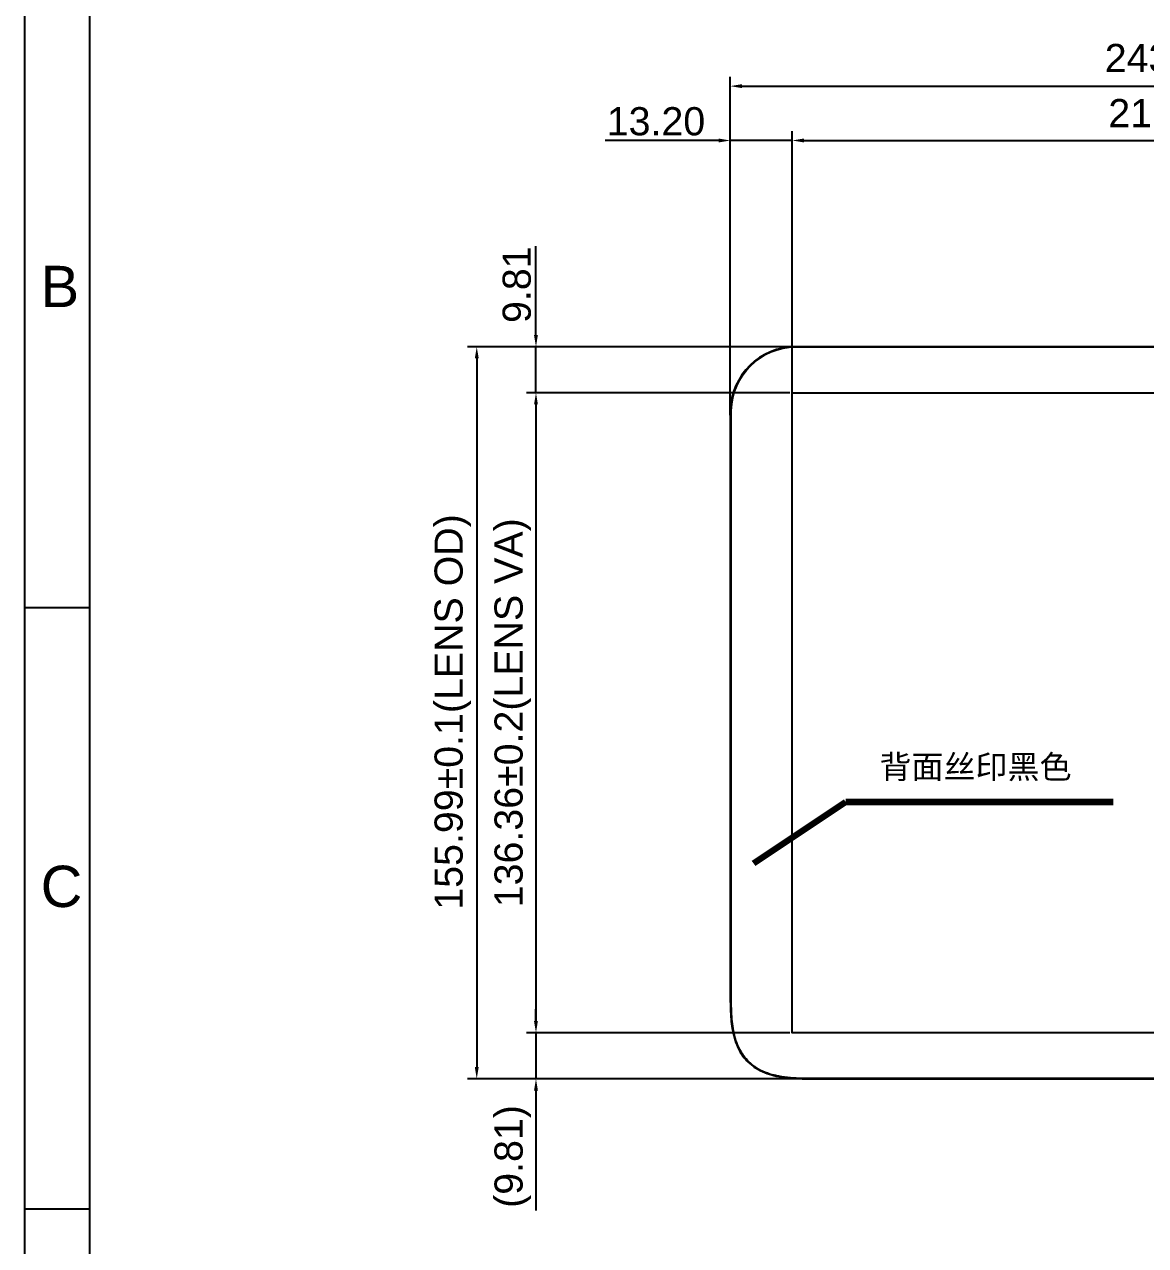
# Model space of a CAD drawing. Header units: millimetres. Extents: x 20905 to 43117, y -15595 to -5301.
# Drawn here: x 24555 to 24793.9, y -15181.4 to -14921.2 of the extents above; entities that cross this region are included whole.
import ezdxf

# ---------------------------------------------------------------- set-up
doc = ezdxf.new("R2010")
doc.units = ezdxf.units.MM
doc.header["$LTSCALE"] = 0.2
doc.header["$PDMODE"] = 35
for name, color, linetype in [('DIM', 4, 'Continuous'), ('LENS', 6, 'Continuous'), ('保护膜', 3, 'Continuous'), ('图形外框', 7, 'Continuous')]:
    doc.layers.add(name, color=color, linetype=linetype)
doc.styles.add('TXT', font='arial.ttf', dxfattribs={"height": 3.5})
doc.styles.add('宋体', font='arial.ttf')
doc.dimstyles.get("Standard").update_dxf_attribs({"dimtxt": 4, "dimasz": 2.5, "dimexe": 1, "dimexo": 1, "dimtad": 1, "dimdsep": 46, "dimtxsty": '宋体', "dimcen": 0.09, "dimclrd": 256, "dimclre": 256, "dimclrt": 256, "dimadec": 0, "dimazin": 0, "dimtp": 0.005, "dimtm": 0.005, "dimtfac": 1, "dimtofl": 0, "dimtmove": 0, "dimatfit": 3, "dimfxl": 1, "dimtolj": 1, "dimlwd": -1, "dimlwe": -1, "dimarcsym": 0})
doc.dimstyles.new('STANDARD$0', dxfattribs={"dimtxt": 1.8, "dimasz": 2, "dimexe": 0.5, "dimexo": 0.6, "dimgap": 0.3, "dimtad": 0, "dimzin": 9, "dimdsep": 46, "dimtxsty": 'TXT', "dimcen": -2, "dimclrd": 256, "dimclre": 256, "dimclrt": 256, "dimadec": 1, "dimazin": 2, "dimtp": 0.2, "dimtm": 0.2, "dimtfac": 0.5, "dimtmove": 0, "dimatfit": 3, "dimfxl": 1, "dimtolj": 2, "dimarcsym": 0})

# ---------------------------------------------------------------- blocks, each defined once
blk = doc.blocks.new('*D155')
at = {"layer": 'Defpoints', "color": 0}
for p in [(24949.34, -14934.37), (24705.36, -15004.95), (24949.34, -15005.87)]:
    blk.add_point(p, dxfattribs=at)
at = {"layer": 'DIM', "lineweight": -2}
for p, q in [((24705.36, -15004.45), (24705.36, -14932.37)), ((24707.86, -14934.37), (24946.84, -14934.37)), ((24949.34, -15005.37), (24949.34, -14932.37))]:
    blk.add_line(p, q, dxfattribs=at)
at = {"layer": 'DIM'}
for points in [[(24707.86, -14933.95), (24707.86, -14934.79), (24705.36, -14934.37)], [(24946.84, -14933.95), (24946.84, -14934.79), (24949.34, -14934.37)]]:
    blk.add_solid(points, dxfattribs=at)
at = {"layer": 'DIM', "color": 1, "insert": (24827.29, -14925.37), "char_height": 6, "attachment_point": 2, "line_spacing_factor": 0.9, "style": '宋体'}
blk.add_mtext('\\A2;243.97%%P0.1(LENS OD)', dxfattribs=at)
blk = doc.blocks.new('*D156')
at = {"layer": 'Defpoints', "color": 0}
for p in [(24721.63, -14989.89), (24651.34, -15145.88), (24724.01, -15145.88)]:
    blk.add_point(p, dxfattribs=at)
at = {"layer": 'DIM', "lineweight": -2}
for p, q in [((24721.13, -14989.89), (24649.34, -14989.89)), ((24651.34, -14992.39), (24651.34, -15143.38)), ((24723.51, -15145.88), (24649.34, -15145.88))]:
    blk.add_line(p, q, dxfattribs=at)
at = {"layer": 'DIM'}
for points in [[(24650.93, -14992.39), (24651.76, -14992.39), (24651.34, -14989.89)], [(24650.93, -15143.38), (24651.76, -15143.38), (24651.34, -15145.88)]]:
    blk.add_solid(points, dxfattribs=at)
at = {"layer": 'DIM', "color": 1, "insert": (24642.34, -15067.71), "char_height": 6, "attachment_point": 2, "rotation": 90, "line_spacing_factor": 0.9, "style": '宋体'}
blk.add_mtext('\\A2;155.99%%P0.1(LENS OD)', dxfattribs=at)
blk = doc.blocks.new('*D197')
at = {"layer": 'Defpoints', "color": 0}
for p in [(24936.14, -14945.95), (24718.56, -15001.17), (24936.14, -14999.7)]:
    blk.add_point(p, dxfattribs=at)
at = {"layer": 'DIM', "lineweight": -2}
for p, q in [((24718.56, -15000.67), (24718.56, -14943.95)), ((24936.14, -14999.2), (24936.14, -14943.95)), ((24721.06, -14945.95), (24933.64, -14945.95))]:
    blk.add_line(p, q, dxfattribs=at)
at = {"layer": 'DIM'}
for points in [[(24721.06, -14945.53), (24721.06, -14946.37), (24718.56, -14945.95)], [(24933.64, -14945.53), (24933.64, -14946.37), (24936.14, -14945.95)]]:
    blk.add_solid(points, dxfattribs=at)
at = {"layer": 'DIM', "insert": (24827.35, -14941.02), "char_height": 6, "attachment_point": 5, "style": '宋体'}
blk.add_mtext('\\A2;217.58%%P0.2(LENS VA)', dxfattribs=at)
blk = doc.blocks.new('*D198')
at = {"layer": 'Defpoints', "color": 0}
for p in [(24718.56, -14999.7), (24663.96, -15136.06), (24718.56, -15136.06)]:
    blk.add_point(p, dxfattribs=at)
at = {"layer": 'DIM', "lineweight": -2}
for p, q in [((24718.06, -14999.7), (24661.96, -14999.7)), ((24663.96, -15002.2), (24663.96, -15133.56)), ((24718.06, -15136.06), (24661.96, -15136.06))]:
    blk.add_line(p, q, dxfattribs=at)
at = {"layer": 'DIM'}
for points in [[(24663.54, -15002.2), (24664.37, -15002.2), (24663.96, -14999.7)], [(24663.54, -15133.56), (24664.37, -15133.56), (24663.96, -15136.06)]]:
    blk.add_solid(points, dxfattribs=at)
at = {"layer": 'DIM', "insert": (24659.02, -15067.88), "char_height": 6, "attachment_point": 5, "rotation": 90, "style": '宋体'}
blk.add_mtext('\\A2;136.36%%P0.2(LENS VA)', dxfattribs=at)
blk = doc.blocks.new('*D160')
at = {"layer": 'Defpoints', "color": 0}
for p in [(24718.56, -15136.06), (24663.96, -15145.88), (24724.01, -15145.88)]:
    blk.add_point(p, dxfattribs=at)
at = {"layer": 'DIM', "lineweight": -2}
for p, q in [((24663.96, -15133.56), (24663.96, -15131.06)), ((24718.06, -15136.06), (24661.96, -15136.06)), ((24663.96, -15136.06), (24663.96, -15145.88)), ((24723.51, -15145.88), (24661.96, -15145.88)), ((24663.96, -15148.38), (24663.96, -15173.96))]:
    blk.add_line(p, q, dxfattribs=at)
at = {"layer": 'DIM'}
for points in [[(24663.54, -15133.56), (24664.37, -15133.56), (24663.96, -15136.06)], [(24663.54, -15148.38), (24664.37, -15148.38), (24663.96, -15145.88)]]:
    blk.add_solid(points, dxfattribs=at)
at = {"layer": 'DIM', "insert": (24659.02, -15162.42), "char_height": 6, "attachment_point": 5, "rotation": 90, "style": '宋体'}
blk.add_mtext('\\A2;(9.81)', dxfattribs=at)
blk = doc.blocks.new('*D161')
at = {"layer": 'Defpoints', "color": 0}
for p in [(24705.36, -14945.95), (24718.56, -14999.7), (24705.36, -15004.95)]:
    blk.add_point(p, dxfattribs=at)
at = {"layer": 'DIM', "lineweight": -2}
for p, q in [((24705.36, -15004.45), (24705.36, -14943.95)), ((24718.56, -14999.2), (24718.56, -14943.95)), ((24702.86, -14945.95), (24678.7, -14945.95)), ((24718.56, -14945.95), (24705.36, -14945.95)), ((24721.06, -14945.95), (24723.56, -14945.95))]:
    blk.add_line(p, q, dxfattribs=at)
at = {"layer": 'DIM'}
for points in [[(24702.86, -14945.53), (24702.86, -14946.37), (24705.36, -14945.95)], [(24721.06, -14945.53), (24721.06, -14946.37), (24718.56, -14945.95)]]:
    blk.add_solid(points, dxfattribs=at)
at = {"layer": 'DIM', "insert": (24689.53, -14941.89), "char_height": 6, "attachment_point": 5, "style": '宋体'}
blk.add_mtext('\\A2;13.20', dxfattribs=at)
blk = doc.blocks.new('*D162')
at = {"layer": 'Defpoints', "color": 0}
for p in [(24663.96, -14989.89), (24721.63, -14989.89), (24718.56, -14999.7)]:
    blk.add_point(p, dxfattribs=at)
at = {"layer": 'DIM', "lineweight": -2}
for p, q in [((24663.96, -14987.39), (24663.96, -14968.46)), ((24721.13, -14989.89), (24661.96, -14989.89)), ((24663.96, -14999.7), (24663.96, -14989.89)), ((24718.06, -14999.7), (24661.96, -14999.7)), ((24663.96, -15002.2), (24663.96, -15004.7))]:
    blk.add_line(p, q, dxfattribs=at)
at = {"layer": 'DIM'}
for points in [[(24663.54, -14987.39), (24664.37, -14987.39), (24663.96, -14989.89)], [(24663.54, -15002.2), (24664.37, -15002.2), (24663.96, -14999.7)]]:
    blk.add_solid(points, dxfattribs=at)
at = {"layer": 'DIM', "insert": (24659.89, -14976.68), "char_height": 6, "attachment_point": 5, "rotation": 90, "style": '宋体'}
blk.add_mtext('\\A2;9.81', dxfattribs=at)

msp = doc.modelspace()

# ---------------------------------------------------------------- linework, layer by layer
at = {"layer": 'LENS', "linetype": 'Continuous'}
msp.add_lwpolyline([(24935.4221, -14989.8897), (24719.2781, -14989.8897, 0.40813886), (24705.3811, -15003.5008, 0.00197605), (24705.3715, -15004.0755, 0.00203432), (24705.3648, -15004.8485), (24705.364, -15005.0429), (24705.3634, -15005.2377), (24705.3634, -15128.5417), (24705.3648, -15128.9973), (24705.3685, -15129.4529), (24705.3745, -15129.9085), (24705.3829, -15130.3641, 0.01280722), (24705.4847, -15132.6371, 0.01829438), (24705.703, -15134.6705, 0.02568607), (24706.0954, -15136.6743, 0.03580061), (24706.7457, -15138.6651, 0.0492933), (24707.798, -15140.6637, 0.08949423), (24710.2043, -15143.1826, 0.01640641), (24710.7647, -15143.5641, 0.04700409), (24712.7312, -15144.5571, 0.0341075), (24714.6745, -15145.1714, 0.01363301), (24715.6724, -15145.3871, 0.02468546), (24718.1483, -15145.7188, 0.0150883), (24720.647, -15145.8515), (24721.1594, -15145.8621), (24721.6719, -15145.8698), (24722.1844, -15145.8746), (24722.697, -15145.8764), (24932.0033, -15145.8764)], format="xyb", dxfattribs=at)
msp.add_lwpolyline([(24718.5641, -14999.7031), (24936.1401, -14999.7031), (24936.1401, -15136.0631), (24718.5641, -15136.0631)], close=True, dxfattribs=at)
at = {"layer": '保护膜', "color": 3, "lineweight": 0}
msp.add_lwpolyline([(24935.4221, -14990.0897), (24719.2781, -14990.0897, 0.40813886), (24705.581, -15003.505, 0.00197605), (24705.5715, -15004.078, 0.00203432), (24705.5648, -15004.8494), (24705.564, -15005.0436), (24705.5634, -15005.238), (24705.5634, -15128.5414), (24705.5648, -15128.9962), (24705.5685, -15129.4508), (24705.5745, -15129.9054), (24705.5828, -15130.3604, 0.01280722), (24705.6842, -15132.623, 0.01829571), (24705.9009, -15134.642, 0.02568793), (24706.2895, -15136.6258, 0.03580264), (24706.931, -15138.5897, 0.04929589), (24707.965, -15140.5536, 0.08949423), (24710.3221, -15143.021, 0.01639832), (24710.8715, -15143.395, 0.04699696), (24712.8042, -15144.3709, 0.03411111), (24714.7219, -15144.9771, 0.01363175), (24715.709, -15145.1905, 0.0246824), (24718.165, -15145.5195, 0.01508699), (24720.6514, -15145.6516), (24721.163, -15145.6622), (24721.6743, -15145.6698), (24722.1857, -15145.6746), (24722.6973, -15145.6764), (24932.003, -15145.6764)], format="xyb", dxfattribs=at)
at = {"layer": '图形外框'}
for points in [[(24554.9575, -14775.179), (24554.9575, -15443.9841), (25529.2178, -15443.9841), (25529.2178, -14775.179)], [(24568.8242, -14789.2591), (24568.8242, -15429.904), (25515.3511, -15429.904), (25515.3511, -14789.2591)]]:
    msp.add_lwpolyline(points, close=True, dxfattribs=at)
for points in [[(24568.8242, -15045.5171), (24554.9575, -15045.5171)], [(24568.8242, -15173.6461), (24554.9575, -15173.6461)]]:
    msp.add_lwpolyline(points, dxfattribs=at)

# ---------------------------------------------------------------- texts
at = {"layer": 'DIM', "insert": (24737.1569, -15076.8997), "char_height": 5, "width": 52.278341, "attachment_point": 1, "style": '宋体'}
msp.add_mtext('{\\fSimHei|b0|i0|c134|p49;背面丝印黑色}', dxfattribs=at)
at = {"layer": '图形外框', "style": '宋体'}
for s, p in [('B', (24558.4241, -14981.4526)), ('C', (24558.4241, -15109.2717))]:
    msp.add_text(s, height=8.8001, dxfattribs=at).set_placement(p)

# ---------------------------------------------------------------- dimensions: what is measured, and where the dimension line sits
at = {"layer": 'DIM'}
dim = msp.add_linear_dim(base=(24949.3368, -14934.3708), p1=(24705.3644, -15004.9457), p2=(24949.3368, -15005.8716), text='<>%%P0.1(LENS OD)', dimstyle='STANDARD$0', override={"dimtxt": 6, "dimasz": 2.5, "dimexe": 2, "dimexo": 0.5, "dimgap": 1, "dimtad": 1, "dimzin": 0, "dimtxsty": '宋体', "dimclrt": 1, "dimaunit": 1, "dimadec": 4, "dimatfit": 0, "dimtvp": 0.928571, "dimarcsym": 2}, dxfattribs=at)
dim.commit()
dim.dimension.update_dxf_attribs({"geometry": '*D155', "text_midpoint": (24827.2886, -14934.3708), "dimtype": 160})
dim = msp.add_linear_dim(base=(24936.1401, -14945.9505), p1=(24718.5641, -15001.1701), p2=(24936.1401, -14999.7031), text='<>%%P0.2(LENS VA)', dimstyle='STANDARD$0', override={"dimtxt": 6, "dimasz": 2.5, "dimexe": 2, "dimexo": 0.5, "dimgap": 1, "dimtad": 1, "dimzin": 0, "dimtxsty": '宋体', "dimaunit": 1, "dimadec": 4, "dimatfit": 0, "dimtvp": 0.928571, "dimarcsym": 2}, dxfattribs=at)
dim.commit()
dim.dimension.update_dxf_attribs({"geometry": '*D197', "text_midpoint": (24827.3521, -14941.0174)})
dim = msp.add_linear_dim(base=(24705.3644, -14945.9505), p1=(24718.5621, -14999.7031), p2=(24705.3644, -15004.9457), dimstyle='STANDARD$0', override={"dimtxt": 6, "dimasz": 2.5, "dimexe": 2, "dimexo": 0.5, "dimgap": 1, "dimtad": 1, "dimzin": 0, "dimtxsty": '宋体', "dimaunit": 1, "dimadec": 4, "dimatfit": 0, "dimtvp": 0.928571, "dimarcsym": 2}, dxfattribs=at)
dim.commit()
dim.dimension.update_dxf_attribs({"geometry": '*D161', "text_midpoint": (24689.5336, -14941.885)})
dim = msp.add_linear_dim(base=(24663.9577, -14989.8897), p1=(24718.5621, -14999.7031), p2=(24721.6329, -14989.8897), angle=90, dimstyle='STANDARD$0', override={"dimtxt": 6, "dimasz": 2.5, "dimexe": 2, "dimexo": 0.5, "dimgap": 1, "dimtad": 1, "dimzin": 0, "dimtxsty": '宋体', "dimaunit": 1, "dimadec": 4, "dimatfit": 0, "dimtvp": 0.928571, "dimarcsym": 2}, dxfattribs=at)
dim.commit()
dim.dimension.update_dxf_attribs({"geometry": '*D162', "text_midpoint": (24659.8943, -14976.6762)})
dim = msp.add_linear_dim(base=(24651.3423, -15145.8764), p1=(24721.6329, -14989.8897), p2=(24724.0115, -15145.8764), angle=270, text='<>%%P0.1(LENS OD)', dimstyle='STANDARD$0', override={"dimtxt": 6, "dimasz": 2.5, "dimexe": 2, "dimexo": 0.5, "dimgap": 1, "dimtad": 1, "dimzin": 0, "dimtxsty": '宋体', "dimclrt": 1, "dimaunit": 1, "dimadec": 4, "dimatfit": 0, "dimtvp": 0.928571, "dimarcsym": 2}, dxfattribs=at)
dim.commit()
dim.dimension.update_dxf_attribs({"geometry": '*D156', "text_midpoint": (24651.3423, -15067.7122), "dimtype": 160})
for base, p1, p2, text, picture, middle in [((24663.9577, -15136.0631), (24718.5641, -14999.7031), (24718.5641, -15136.0631), '<>%%P0.2(LENS VA)', '*D198', (24659.0245, -15067.8831)), ((24663.9577, -15145.8764), (24718.5621, -15136.0631), (24724.0115, -15145.8764), '(<>)', '*D160', (24659.0245, -15162.4194))]:
    dim = msp.add_linear_dim(base=base, p1=p1, p2=p2, angle=90, text=text, dimstyle='STANDARD$0', override={"dimtxt": 6, "dimasz": 2.5, "dimexe": 2, "dimexo": 0.5, "dimgap": 1, "dimtad": 1, "dimzin": 0, "dimtxsty": '宋体', "dimaunit": 1, "dimadec": 4, "dimatfit": 0, "dimtvp": 0.928571, "dimarcsym": 2}, dxfattribs=at)
    dim.commit()
    dim.dimension.update_dxf_attribs({"geometry": picture, "text_midpoint": middle})

# ---------------------------------------------------------------- leaders
msp.add_leader([(24710.3588, -15099.9124), (24729.9493, -15086.8517), (24786.959, -15086.8517)], dimstyle='Standard', override={"dimtxt": 6, "dimexe": 2, "dimexo": 0, "dimgap": 1, "dimcen": -2, "dimaunit": 1, "dimadec": 4, "dimazin": 2, "dimtp": 0.2, "dimtm": 0.2, "dimtfac": 0.5, "dimtofl": 1, "dimatfit": 0, "dimtvp": 0.928571, "dimtolj": 2, "dimlwd": 65534, "dimlwe": 65534, "dimarcsym": 2}, dxfattribs=at)

doc.saveas('drawing.dxf')
